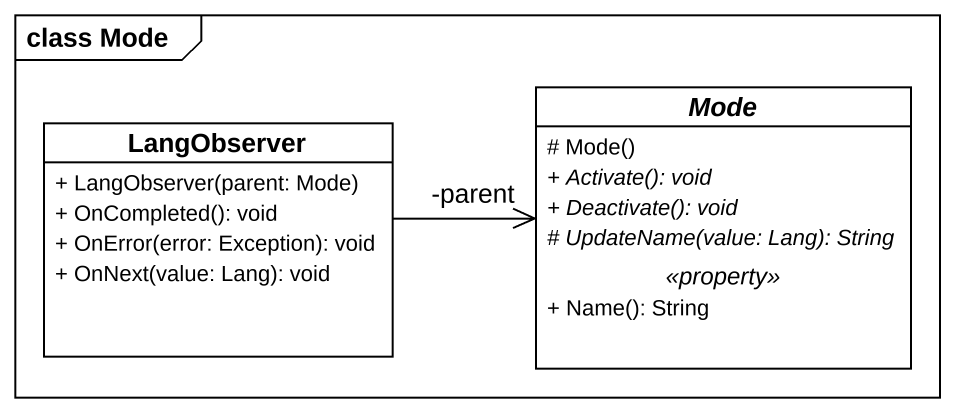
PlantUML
@startuml
mainframe class Mode
hide circle
hide empty members
skinparam classAttributeIconSize 0
abstract class Mode {
  # Mode()
  {abstract} + Activate(): void
  {abstract} + Deactivate(): void
  {abstract} # UpdateName(value: Lang): String
  .. <<property>> ..
  + Name(): String
}
class LangObserver {
  + LangObserver(parent: Mode)
  + OnCompleted(): void
  + OnError(error: Exception): void
  + OnNext(value: Lang): void
}
LangObserver -right-> "-parent" Mode
@enduml
